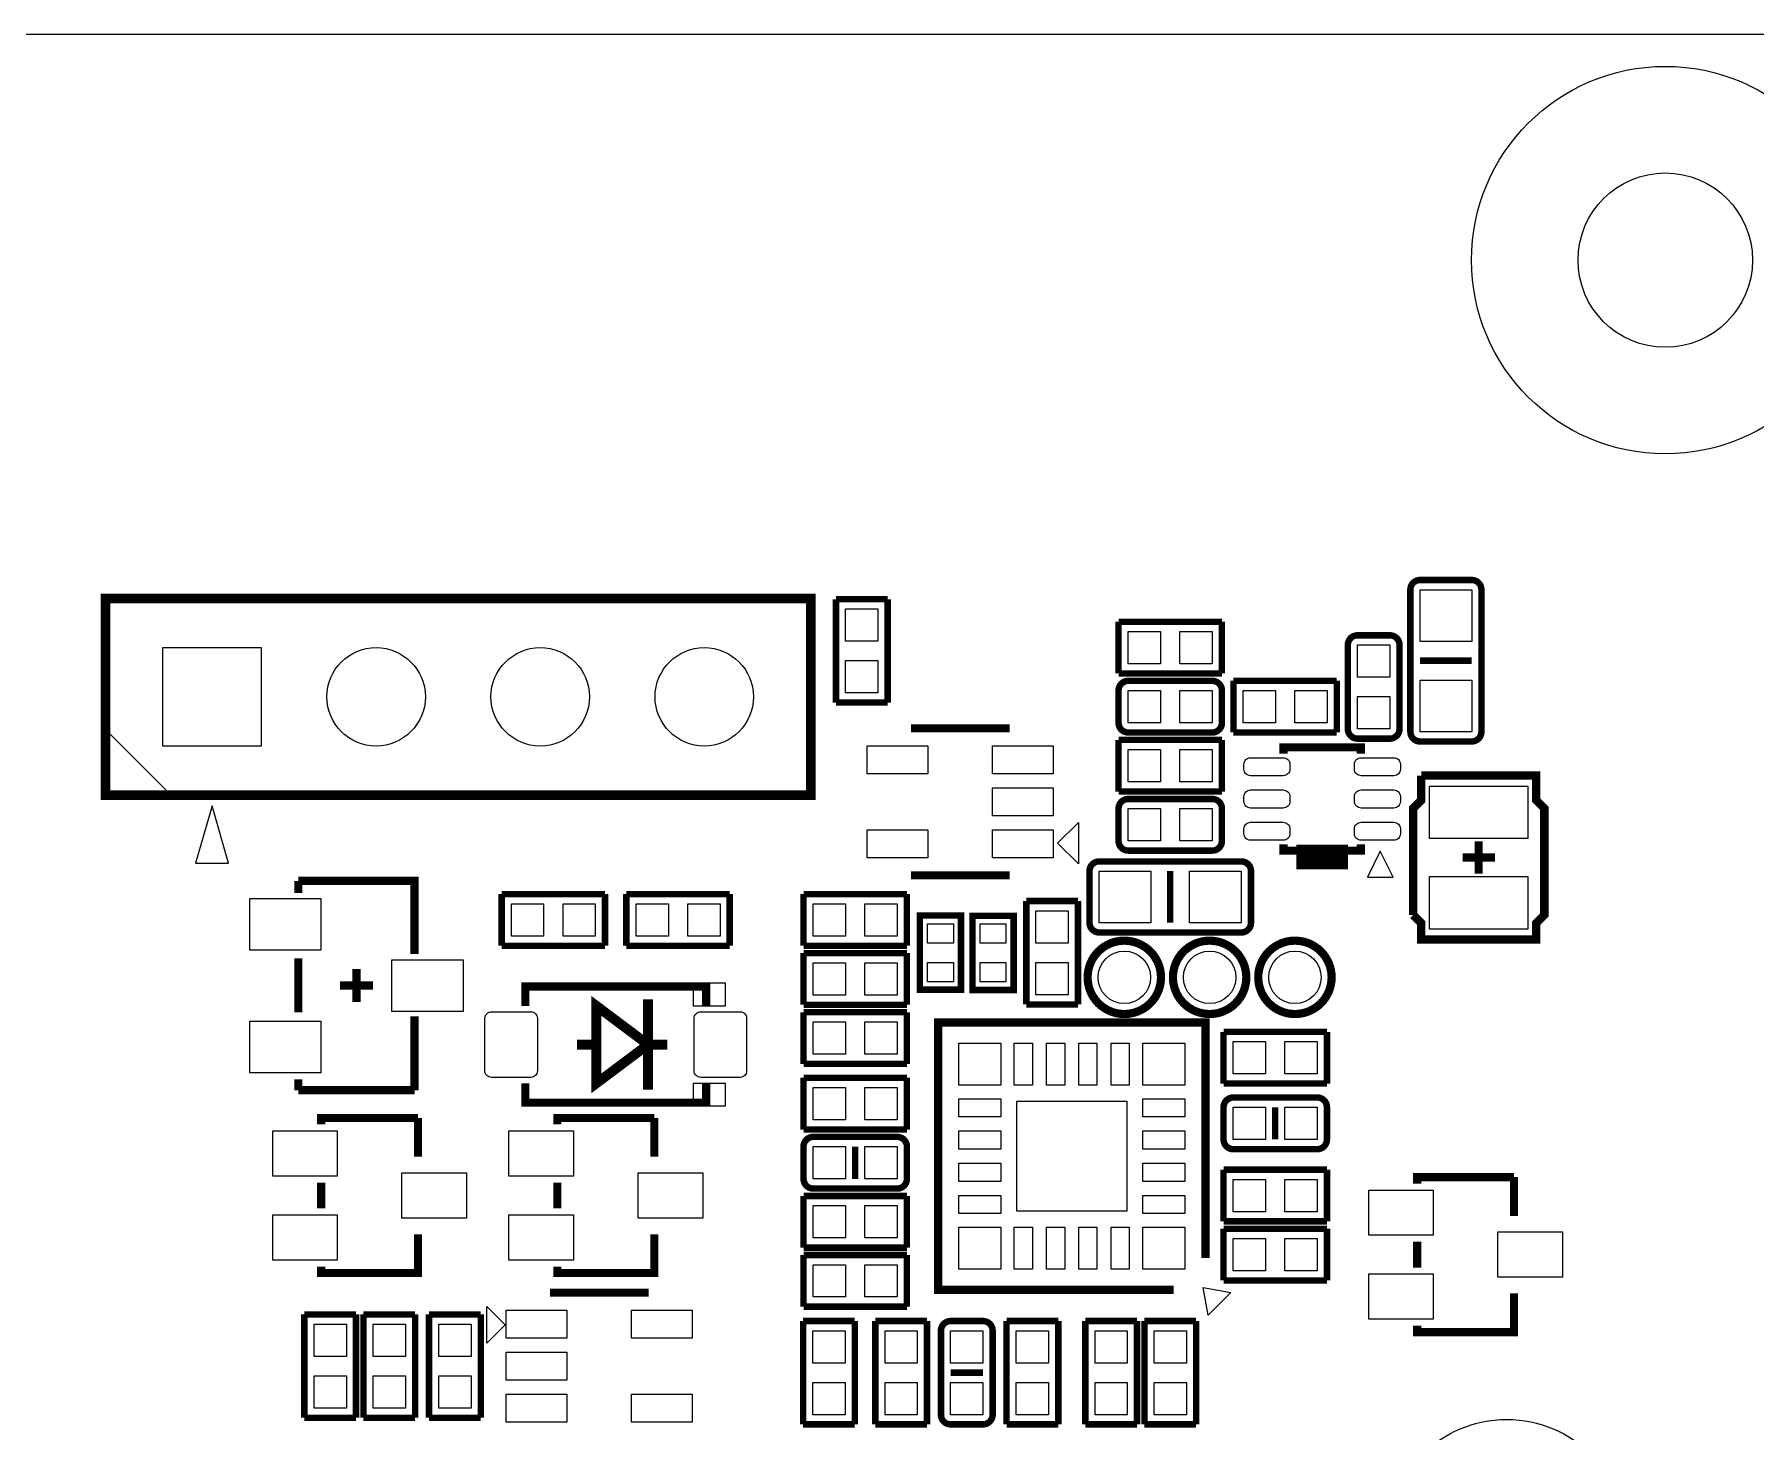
# Model space of a CAD drawing. Extents: x 0 to 100, y -83 to 0.
# Drawn here: x 54.55 to 81.2, y -21.64 to -0.01 of the extents above; entities that cross this region are included whole.
import ezdxf

# ---------------------------------------------------------------- set-up
doc = ezdxf.new("R2010")
doc.units = 0
doc.header["$MEASUREMENT"] = 0
doc.layers.get('0').update_dxf_attribs({"linetype": 'CONTINUOUS'})
for name, color, linetype in [('BG_OUTLINE', 5, 'CONTINUOUS'), ('PG_SILK-TOP', 253, 'CONTINUOUS'), ('PG_SILKSCREEN_TOP', 253, 'CONTINUOUS'), ('PIN_TOP', 92, 'CONTINUOUS')]:
    doc.layers.add(name, color=color, linetype=linetype)

msp = doc.modelspace()

# ---------------------------------------------------------------- linework, layer by layer
at = {"linetype": 'Continuous'}
msp.add_circle((79.799942, -3.50012), 1.35, dxfattribs=at)
at = {"layer": 'BG_OUTLINE'}
msp.add_lwpolyline([(99.418648, -0.005842), (0.61849, -0.005842, 0.414214), (0.018542, -0.60579), (0.018542, -78.405736, 0.414214), (0.61849, -79.005684), (99.418648, -79.005684, 0.414214), (100.018596, -78.405736), (100.018596, -0.60579, 0.414214)], format="xyb", close=True, dxfattribs=at)
at = {"layer": 'PG_SILK-TOP'}
for points, const_width in [([(76.00315, -8.452866, 0.41387), (75.85329, -8.602726)], 0.100076), ([(76.95311, -10.802874), (76.95311, -8.602726, 0.41387), (76.80325, -8.452866)], 0.100076), ([(75.85329, -8.602726), (75.85329, -10.802874, 0.41387), (76.00315, -10.952734)], 0.100076), ([(74.88555, -10.759186), (74.88555, -9.459214, -0.414463), (75.035664, -9.3091)], 0.100076), ([(75.035664, -9.3091), (75.535536, -9.3091, -0.414463), (75.68565, -9.459214)], 0.100076), ([(75.68565, -9.459214), (75.68565, -10.759186, -0.414463), (75.535536, -10.9093)], 0.100076), ([(71.3359, -10.164064, -0.414463), (71.486014, -10.01395)], 0.100076), ([(71.486014, -10.01395), (72.785986, -10.01395, -0.414463), (72.9361, -10.164064)], 0.100076), ([(72.9361, -10.164064), (72.9361, -10.663936, -0.414463), (72.785986, -10.81405)], 0.100076), ([(72.785986, -10.81405), (71.486014, -10.81405, -0.414463), (71.3359, -10.663936)], 0.100076), ([(75.035664, -10.9093, -0.414463), (74.88555, -10.759186)], 0.100076), ([(76.00315, -10.952734), (76.80325, -10.952734, 0.41387), (76.95311, -10.802874)], 0.100076), ([(71.3359, -12.492736), (71.3359, -11.992864, -0.414463), (71.486014, -11.84275)], 0.100076), ([(71.486014, -11.84275), (72.785986, -11.84275, -0.414463), (72.9361, -11.992864)], 0.100076), ([(72.785986, -12.64285), (71.486014, -12.64285, -0.414463), (71.3359, -12.492736)], 0.100076), ([(72.9361, -12.492736, -0.414463), (72.785986, -12.64285)], 0.100076), ([(73.236074, -12.81049), (71.035926, -12.81049, 0.41387), (70.886066, -12.96035)], 0.100076), ([(73.385934, -13.76045), (73.385934, -12.96035, 0.41387), (73.236074, -12.81049)], 0.100076), ([(70.886066, -13.76045, 0.41387), (71.035926, -13.91031)], 0.100076), ([(71.035926, -13.91031), (73.236074, -13.91031, 0.41387), (73.385934, -13.76045)], 0.100076), ([(71.992744, -14.605, 1), (70.856856, -14.605, 1), (71.992744, -14.605)], 0.127), ([(73.313544, -14.605, 1), (72.177656, -14.605, 1), (73.313544, -14.605)], 0.127), ([(74.634344, -14.605, 1), (73.498456, -14.605, 1), (74.634344, -14.605)], 0.127), ([(72.9615, -16.615664, -0.414463), (73.111614, -16.46555)], 0.100076), ([(73.111614, -16.46555), (74.411586, -16.46555, -0.414463), (74.5617, -16.615664)], 0.100076), ([(74.5617, -16.615664), (74.5617, -17.115536, -0.414463), (74.411586, -17.26565)], 0.100076), ([(66.4591, -17.725136), (66.4591, -17.225264, -0.414443), (66.609214, -17.07515)], 0.100076), ([(66.609214, -17.07515), (67.909186, -17.07515, -0.414453), (68.0593, -17.225264)], 0.100076), ([(74.411586, -17.26565), (73.111614, -17.26565, -0.414463), (72.9615, -17.115536)], 0.100076), ([(67.909186, -17.87525), (66.609214, -17.87525, -0.414474), (66.4591, -17.725136)], 0.100076), ([(68.0593, -17.725136, -0.414484), (67.909186, -17.87525)], 0.100076), ([(68.58635, -21.376386), (68.58635, -20.076414, -0.414526), (68.736464, -19.9263)], 0.100076), ([(69.236336, -19.9263, -0.414422), (69.38645, -20.076414)], 0.100076), ([(69.38645, -20.076414), (69.38645, -21.376386, -0.414401), (69.236336, -21.5265)], 0.100076), ([(69.236336, -21.5265), (68.736464, -21.5265, -0.414505), (68.58635, -21.376386)], 0.100076)]:
    msp.add_lwpolyline(points, format="xyb", dxfattribs=dict(at, const_width=const_width))
for points, const_width in [([(76.80325, -8.452866), (76.00315, -8.452866)], 0.100076), ([(55.6514, -8.7376), (66.5734, -8.7376), (66.5734, -11.7856), (55.6514, -11.7856), (55.6514, -8.7376)], 0.150114), ([(66.96075, -8.7503), (67.76085, -8.7503)], 0.100076), ([(66.96075, -10.3505), (66.96075, -8.7503)], 0.100076), ([(67.76085, -8.7503), (67.76085, -10.3505)], 0.100076), ([(71.3359, -9.89965), (71.3359, -9.09955)], 0.100076), ([(71.3359, -9.09955), (72.9361, -9.09955)], 0.100076), ([(72.9361, -9.09955), (72.9361, -9.89965)], 0.100076), ([(72.9361, -9.89965), (71.3359, -9.89965)], 0.100076), ([(76.00315, -9.7028), (76.80325, -9.7028)], 0.100076), ([(71.3359, -10.663936), (71.3359, -10.164064)], 0.100076), ([(73.1139, -10.01395), (74.7141, -10.01395)], 0.100076), ([(73.1139, -10.81405), (73.1139, -10.01395)], 0.100076), ([(74.7141, -10.01395), (74.7141, -10.81405)], 0.100076), ([(67.76085, -10.3505), (66.96075, -10.3505)], 0.100076), ([(68.120768, -10.74928), (69.648832, -10.74928)], 0.127), ([(71.3359, -10.92835), (72.9361, -10.92835)], 0.100076), ([(71.3359, -11.72845), (71.3359, -10.92835)], 0.100076), ([(72.9361, -10.92835), (72.9361, -11.72845)], 0.100076), ([(74.7141, -10.81405), (73.1139, -10.81405)], 0.100076), ([(75.535536, -10.9093), (75.035664, -10.9093)], 0.100076), ([(75.087988, -11.143488), (75.087988, -11.043412), (73.888092, -11.043412), (73.888092, -11.143488)], 0.127), ([(75.8952, -13.6398), (75.8952, -11.9888), (76.0222, -11.8618), (76.0222, -11.4808)], 0.130048), ([(76.0222, -11.4808), (77.8002, -11.4808), (77.8002, -11.8618), (77.9272, -11.9888), (77.9272, -13.6398), (77.8002, -13.7668), (77.8002, -14.0208), (76.0222, -14.0208), (76.0222, -13.7668), (75.8952, -13.6398)], 0.130048), ([(72.9361, -11.72845), (71.3359, -11.72845)], 0.100076), ([(72.9361, -11.992864), (72.9361, -12.492736)], 0.100076), ([(73.888092, -12.543536), (73.888092, -12.643612), (75.087988, -12.643612), (75.087988, -12.543536)], 0.127), ([(76.9112, -13.000736), (76.9112, -12.500864)], 0.127), ([(74.08799, -12.743434), (74.88809, -12.743434)], 0.381), ([(76.661264, -12.7508), (77.161136, -12.7508)], 0.127), ([(58.637678, -13.298932), (58.637678, -13.111988)], 0.127), ([(60.437522, -14.24305), (60.437522, -13.111988), (58.637678, -13.111988)], 0.127), ([(69.648832, -13.02512), (68.120768, -13.02512)], 0.127), ([(70.886066, -12.96035), (70.886066, -13.76045)], 0.100076), ([(72.136, -13.76045), (72.136, -12.96035)], 0.100076), ([(61.7855, -13.31595), (63.3857, -13.31595)], 0.100076), ([(61.7855, -14.11605), (61.7855, -13.31595)], 0.100076), ([(63.3857, -13.31595), (63.3857, -14.11605)], 0.100076), ([(63.7159, -14.11605), (63.7159, -13.31595)], 0.100076), ([(63.7159, -13.31595), (65.3161, -13.31595)], 0.100076), ([(65.3161, -13.31595), (65.3161, -14.11605)], 0.100076), ([(66.4591, -14.11605), (66.4591, -13.31595)], 0.100076), ([(66.4591, -13.31595), (68.0593, -13.31595)], 0.100076), ([(68.0593, -13.31595), (68.0593, -14.11605)], 0.100076), ([(69.90715, -13.4239), (70.70725, -13.4239)], 0.100076), ([(69.90715, -15.0241), (69.90715, -13.4239)], 0.100076), ([(70.70725, -13.4239), (70.70725, -15.0241)], 0.100076), ([(68.25996, -13.647928), (68.25996, -14.794992), (68.896992, -14.794992), (68.896992, -13.647928), (68.25996, -13.647928)], 0.100076), ([(69.71284, -14.800072), (69.71284, -13.653008), (69.075808, -13.653008), (69.075808, -14.800072), (69.71284, -14.800072)], 0.100076), ([(63.3857, -14.11605), (61.7855, -14.11605)], 0.100076), ([(65.3161, -14.11605), (63.7159, -14.11605)], 0.100076), ([(68.0593, -14.11605), (66.4591, -14.11605)], 0.100076), ([(58.637678, -15.149068), (58.637678, -14.311884)], 0.127), ([(66.4591, -15.03045), (66.4591, -14.23035)], 0.100076), ([(66.4591, -14.23035), (68.0593, -14.23035)], 0.100076), ([(68.0593, -14.23035), (68.0593, -15.03045)], 0.100076), ([(59.5376, -14.478), (59.5376, -14.986)], 0.127), ([(59.2836, -14.732), (59.7916, -14.732)], 0.127), ([(62.151514, -15.046452), (62.151514, -14.746478), (64.95161, -14.746478), (64.95161, -15.046452)], 0.127), ([(60.437522, -16.352012), (60.437522, -15.209012)], 0.127), ([(68.0593, -15.03045), (66.4591, -15.03045)], 0.100076), ([(66.4591, -15.94485), (66.4591, -15.14475)], 0.100076), ([(66.4591, -15.14475), (68.0593, -15.14475)], 0.100076), ([(68.0593, -15.14475), (68.0593, -15.94485)], 0.100076), ([(70.70725, -15.0241), (69.90715, -15.0241)], 0.100076), ([(72.187054, -19.4437), (68.5419, -19.4437), (68.5419, -15.3035), (72.6821, -15.3035), (72.6821, -18.948654)], 0.130048), ([(72.9615, -15.44955), (74.5617, -15.44955)], 0.100076), ([(72.9615, -16.24965), (72.9615, -15.44955)], 0.100076), ([(74.5617, -15.44955), (74.5617, -16.24965)], 0.100076), ([(68.0593, -15.94485), (66.4591, -15.94485)], 0.100076), ([(58.637678, -16.352012), (58.637678, -16.182086)], 0.127), ([(64.95161, -16.246348), (64.95161, -16.546322), (62.151514, -16.546322), (62.151514, -16.246348)], 0.127), ([(66.4591, -16.96085), (66.4591, -16.16075)], 0.100076), ([(66.4591, -16.16075), (68.0593, -16.16075)], 0.100076), ([(68.0593, -16.16075), (68.0593, -16.96085)], 0.100076), ([(74.5617, -16.24965), (72.9615, -16.24965)], 0.100076), ([(58.637678, -16.352012), (60.437522, -16.352012)], 0.127), ([(60.490862, -16.783304), (58.990738, -16.783304), (58.990738, -16.883126)], 0.127), ([(60.490862, -17.383252), (60.490862, -16.783304)], 0.127), ([(64.148462, -16.783304), (62.648338, -16.783304), (62.648338, -16.883126)], 0.127), ([(64.148462, -17.383252), (64.148462, -16.783304)], 0.127), ([(72.9615, -17.115536), (72.9615, -16.615664)], 0.100076), ([(73.7616, -16.615664), (73.7616, -17.115536)], 0.100076), ([(68.0593, -16.96085), (66.4591, -16.96085)], 0.100076), ([(67.2592, -17.725136), (67.2592, -17.225264)], 0.100076), ([(68.0593, -17.225264), (68.0593, -17.725136)], 0.100076), ([(72.9615, -17.58315), (74.5617, -17.58315)], 0.100076), ([(72.9615, -18.38325), (72.9615, -17.58315)], 0.100076), ([(74.5617, -17.58315), (74.5617, -18.38325)], 0.100076), ([(58.990738, -17.783302), (58.990738, -18.183098)], 0.127), ([(62.648338, -17.783302), (62.648338, -18.183098)], 0.127), ([(77.458062, -17.697704), (75.957938, -17.697704), (75.957938, -17.797526)], 0.127), ([(77.458062, -18.297652), (77.458062, -17.697704)], 0.127), ([(66.4591, -17.98955), (68.0593, -17.98955)], 0.100076), ([(66.4591, -18.78965), (66.4591, -17.98955)], 0.100076), ([(68.0593, -17.98955), (68.0593, -18.78965)], 0.100076), ([(74.5617, -18.38325), (72.9615, -18.38325)], 0.100076), ([(58.990738, -19.083274), (58.990738, -19.183096), (60.490862, -19.183096), (60.490862, -18.583148)], 0.127), ([(62.648338, -19.083274), (62.648338, -19.183096), (64.148462, -19.183096), (64.148462, -18.583148)], 0.127), ([(72.9615, -18.49755), (74.5617, -18.49755)], 0.100076), ([(72.9615, -19.29765), (72.9615, -18.49755)], 0.100076), ([(74.5617, -18.49755), (74.5617, -19.29765)], 0.100076), ([(75.957938, -18.697702), (75.957938, -19.097498)], 0.127), ([(68.0593, -18.78965), (66.4591, -18.78965)], 0.100076), ([(66.4591, -19.70405), (66.4591, -18.90395)], 0.100076), ([(66.4591, -18.90395), (68.0593, -18.90395)], 0.100076), ([(68.0593, -18.90395), (68.0593, -19.70405)], 0.100076), ([(62.532768, -19.48688), (64.060832, -19.48688)], 0.127), ([(74.5617, -19.29765), (72.9615, -19.29765)], 0.100076), ([(75.957938, -19.997674), (75.957938, -20.097496), (77.458062, -20.097496), (77.458062, -19.497548)], 0.127), ([(68.0593, -19.70405), (66.4591, -19.70405)], 0.100076), ([(58.73115, -19.8247), (59.53125, -19.8247)], 0.100076), ([(58.73115, -21.4249), (58.73115, -19.8247)], 0.100076), ([(59.53125, -19.8247), (59.53125, -21.4249)], 0.100076), ([(59.64555, -19.8247), (60.44565, -19.8247)], 0.100076), ([(59.64555, -21.4249), (59.64555, -19.8247)], 0.100076), ([(60.44565, -19.8247), (60.44565, -21.4249)], 0.100076), ([(60.66155, -19.8247), (61.46165, -19.8247)], 0.100076), ([(60.66155, -21.4249), (60.66155, -19.8247)], 0.100076), ([(61.46165, -19.8247), (61.46165, -21.4249)], 0.100076), ([(66.45275, -19.9263), (67.25285, -19.9263)], 0.100076), ([(66.45275, -21.5265), (66.45275, -19.9263)], 0.100076), ([(67.25285, -19.9263), (67.25285, -21.5265)], 0.100076), ([(67.57035, -19.9263), (68.37045, -19.9263)], 0.100076), ([(67.57035, -21.5265), (67.57035, -19.9263)], 0.100076), ([(68.37045, -19.9263), (68.37045, -21.5265)], 0.100076), ([(68.736464, -19.9263), (69.236336, -19.9263)], 0.100076), ([(69.60235, -19.9263), (70.40245, -19.9263)], 0.100076), ([(69.60235, -21.5265), (69.60235, -19.9263)], 0.100076), ([(70.40245, -19.9263), (70.40245, -21.5265)], 0.100076), ([(70.82155, -19.9263), (71.62165, -19.9263)], 0.100076), ([(70.82155, -21.5265), (70.82155, -19.9263)], 0.100076), ([(71.62165, -19.9263), (71.62165, -21.5265)], 0.100076), ([(71.73595, -19.9263), (72.53605, -19.9263)], 0.100076), ([(71.73595, -21.5265), (71.73595, -19.9263)], 0.100076), ([(72.53605, -19.9263), (72.53605, -21.5265)], 0.100076), ([(69.236336, -20.7264), (68.736464, -20.7264)], 0.100076), ([(59.53125, -21.4249), (58.73115, -21.4249)], 0.100076), ([(60.44565, -21.4249), (59.64555, -21.4249)], 0.100076), ([(61.46165, -21.4249), (60.66155, -21.4249)], 0.100076), ([(67.25285, -21.5265), (66.45275, -21.5265)], 0.100076), ([(68.37045, -21.5265), (67.57035, -21.5265)], 0.100076), ([(70.40245, -21.5265), (69.60235, -21.5265)], 0.100076), ([(71.62165, -21.5265), (70.82155, -21.5265)], 0.100076), ([(72.53605, -21.5265), (71.73595, -21.5265)], 0.100076)]:
    msp.add_lwpolyline(points, dxfattribs=dict(at, const_width=const_width))
for points in [[(55.6514, -10.7696), (55.6514, -11.7856), (56.6674, -11.7856)], [(65.251584, -15.046452), (65.251584, -14.69644), (64.751458, -14.69644), (64.751458, -15.046452)], [(65.251584, -16.59636), (65.251584, -16.246348), (64.751458, -16.246348), (64.751458, -16.59636)]]:
    msp.add_lwpolyline(points, close=True, dxfattribs=at)
at = {"layer": 'PG_SILKSCREEN_TOP'}
for points in [[(57.3024, -11.9507), (57.0484, -12.8397), (57.5564, -12.8397)], [(70.7136, -12.848082), (70.392798, -12.52728), (70.7136, -12.206478)], [(75.387454, -12.652502), (75.187302, -13.052552), (75.587352, -13.052552)], [(72.722994, -19.834606), (72.644, -19.4056), (73.073006, -19.484594)], [(61.556646, -19.701764), (61.839602, -19.98472), (61.556646, -20.267676)]]:
    msp.add_lwpolyline(points, close=True, dxfattribs=at)
at = {"layer": 'PG_SILKSCREEN_TOP', "const_width": 0.1524}
for points in [[(64.051434, -15.6464), (63.251588, -16.246348), (63.251588, -15.046452), (64.051434, -15.6464), (64.059562, -15.6464)], [(64.051434, -16.346424), (64.051434, -14.946376)], [(63.297562, -15.6464), (62.951614, -15.6464)], [(64.051434, -15.6464), (64.351662, -15.6464)]]:
    msp.add_lwpolyline(points, dxfattribs=at)
at = {"layer": 'PIN_TOP'}
for points in [[(76.80325, -9.402826), (76.00315, -9.402826), (76.00315, -8.602726), (76.80325, -8.602726)], [(67.610736, -9.400286), (67.110864, -9.400286), (67.110864, -8.900414), (67.610736, -8.900414)], [(71.486014, -9.749536), (71.486014, -9.249664), (71.985886, -9.249664), (71.985886, -9.749536)], [(72.286114, -9.749536), (72.286114, -9.249664), (72.785986, -9.249664), (72.785986, -9.749536)], [(56.5404, -11.0236), (56.5404, -9.4996), (58.0644, -9.4996), (58.0644, -11.0236)], [(75.535536, -9.959086), (75.035664, -9.959086), (75.035664, -9.459214), (75.535536, -9.459214)], [(67.610736, -10.200386), (67.110864, -10.200386), (67.110864, -9.700514), (67.610736, -9.700514)], [(76.80325, -10.802874), (76.00315, -10.802874), (76.00315, -10.002774), (76.80325, -10.002774)], [(71.486014, -10.663936), (71.486014, -10.164064), (71.985886, -10.164064), (71.985886, -10.663936)], [(72.286114, -10.663936), (72.286114, -10.164064), (72.785986, -10.164064), (72.785986, -10.663936)], [(73.763886, -10.164064), (73.763886, -10.663936), (73.264014, -10.663936), (73.264014, -10.164064)], [(74.563986, -10.164064), (74.563986, -10.663936), (74.064114, -10.663936), (74.064114, -10.164064)], [(75.535536, -10.759186), (75.035664, -10.759186), (75.035664, -10.259314), (75.535536, -10.259314)], [(68.384801, -11.452225), (67.444747, -11.452225), (67.444747, -11.022203), (68.384801, -11.022203)], [(70.324853, -11.452225), (69.384799, -11.452225), (69.384799, -11.022203), (70.324853, -11.022203)], [(71.985886, -11.078464), (71.985886, -11.578336), (71.486014, -11.578336), (71.486014, -11.078464)], [(72.785986, -11.078464), (72.785986, -11.578336), (72.286114, -11.578336), (72.286114, -11.078464)], [(70.324853, -12.102211), (69.384799, -12.102211), (69.384799, -11.672189), (70.324853, -11.672189)], [(77.6732, -12.457176), (76.1492, -12.457176), (76.1492, -11.644376), (77.6732, -11.644376)], [(71.985886, -11.992864), (71.985886, -12.492736), (71.486014, -12.492736), (71.486014, -11.992864)], [(72.785986, -11.992864), (72.785986, -12.492736), (72.286114, -12.492736), (72.286114, -11.992864)], [(68.384801, -12.752197), (67.444747, -12.752197), (67.444747, -12.322175), (68.384801, -12.322175)], [(70.324853, -12.752197), (69.384799, -12.752197), (69.384799, -12.322175), (70.324853, -12.322175)], [(71.836026, -12.96035), (71.836026, -13.76045), (71.035926, -13.76045), (71.035926, -12.96035)], [(73.236074, -12.96035), (73.236074, -13.76045), (72.435974, -13.76045), (72.435974, -12.96035)], [(77.6732, -13.857224), (76.1492, -13.857224), (76.1492, -13.044424), (77.6732, -13.044424)], [(57.887489, -13.38199), (58.987563, -13.38199), (58.987563, -14.18209), (57.887489, -14.18209)], [(62.435486, -13.466064), (62.435486, -13.965936), (61.935614, -13.965936), (61.935614, -13.466064)], [(63.235586, -13.466064), (63.235586, -13.965936), (62.735714, -13.965936), (62.735714, -13.466064)], [(63.866014, -13.965936), (63.866014, -13.466064), (64.365886, -13.466064), (64.365886, -13.965936)], [(64.666114, -13.965936), (64.666114, -13.466064), (65.165986, -13.466064), (65.165986, -13.965936)], [(66.609214, -13.965936), (66.609214, -13.466064), (67.109086, -13.466064), (67.109086, -13.965936)], [(67.409314, -13.965936), (67.409314, -13.466064), (67.909186, -13.466064), (67.909186, -13.965936)], [(70.557136, -14.073886), (70.057264, -14.073886), (70.057264, -13.574014), (70.557136, -13.574014)], [(68.379975, -13.774039), (68.780025, -13.774039), (68.780025, -14.074013), (68.379975, -14.074013)], [(69.592825, -14.074013), (69.192775, -14.074013), (69.192775, -13.774039), (69.592825, -13.774039)], [(60.087637, -14.33195), (61.187711, -14.33195), (61.187711, -15.13205), (60.087637, -15.13205)], [(66.609214, -14.880336), (66.609214, -14.380464), (67.109086, -14.380464), (67.109086, -14.880336)], [(67.409314, -14.880336), (67.409314, -14.380464), (67.909186, -14.380464), (67.909186, -14.880336)], [(68.379975, -14.373987), (68.780025, -14.373987), (68.780025, -14.673961), (68.379975, -14.673961)], [(69.592825, -14.673961), (69.192775, -14.673961), (69.192775, -14.373987), (69.592825, -14.373987)], [(70.557136, -14.873986), (70.057264, -14.873986), (70.057264, -14.374114), (70.557136, -14.374114)], [(57.887489, -15.28191), (58.987563, -15.28191), (58.987563, -16.08201), (57.887489, -16.08201)], [(66.609214, -15.794736), (66.609214, -15.294864), (67.109086, -15.294864), (67.109086, -15.794736)], [(67.409314, -15.794736), (67.409314, -15.294864), (67.909186, -15.294864), (67.909186, -15.794736)], [(68.862067, -15.623667), (69.512053, -15.623667), (69.512053, -16.273653), (68.862067, -16.273653)], [(69.721984, -16.27378), (69.721984, -15.623794), (70.001892, -15.623794), (70.001892, -16.27378)], [(70.22211, -16.27378), (70.22211, -15.623794), (70.502018, -15.623794), (70.502018, -16.27378)], [(70.721982, -16.27378), (70.721982, -15.623794), (71.00189, -15.623794), (71.00189, -16.27378)], [(71.222108, -16.27378), (71.222108, -15.623794), (71.502016, -15.623794), (71.502016, -16.27378)], [(72.361933, -15.623667), (72.361933, -16.273653), (71.711947, -16.273653), (71.711947, -15.623667)], [(73.611486, -15.599664), (73.611486, -16.099536), (73.111614, -16.099536), (73.111614, -15.599664)], [(74.411586, -15.599664), (74.411586, -16.099536), (73.911714, -16.099536), (73.911714, -15.599664)], [(66.609214, -16.810736), (66.609214, -16.310864), (67.109086, -16.310864), (67.109086, -16.810736)], [(67.409314, -16.810736), (67.409314, -16.310864), (67.909186, -16.310864), (67.909186, -16.810736)], [(69.512053, -16.763492), (68.862067, -16.763492), (68.862067, -16.483584), (69.512053, -16.483584)], [(71.711947, -16.483584), (72.361933, -16.483584), (72.361933, -16.763492), (71.711947, -16.763492)], [(71.462011, -16.523589), (71.462011, -18.223611), (69.761989, -18.223611), (69.761989, -16.523589)], [(73.111614, -17.115536), (73.111614, -16.615664), (73.611486, -16.615664), (73.611486, -17.115536)], [(73.911714, -17.115536), (73.911714, -16.615664), (74.411586, -16.615664), (74.411586, -17.115536)], [(58.240803, -16.983202), (59.240801, -16.983202), (59.240801, -17.683226), (58.240803, -17.683226)], [(61.898403, -16.983202), (62.898401, -16.983202), (62.898401, -17.683226), (61.898403, -17.683226)], [(69.512053, -17.263618), (68.862067, -17.263618), (68.862067, -16.98371), (69.512053, -16.98371)], [(71.711947, -16.98371), (72.361933, -16.98371), (72.361933, -17.263618), (71.711947, -17.263618)], [(67.109086, -17.225264), (67.109086, -17.725136), (66.609214, -17.725136), (66.609214, -17.225264)], [(67.909186, -17.225264), (67.909186, -17.725136), (67.409314, -17.725136), (67.409314, -17.225264)], [(69.512053, -17.76349), (68.862067, -17.76349), (68.862067, -17.483582), (69.512053, -17.483582)], [(71.711947, -17.483582), (72.361933, -17.483582), (72.361933, -17.76349), (71.711947, -17.76349)], [(60.240799, -17.633188), (61.240797, -17.633188), (61.240797, -18.333212), (60.240799, -18.333212)], [(63.898399, -17.633188), (64.898397, -17.633188), (64.898397, -18.333212), (63.898399, -18.333212)], [(73.611486, -17.733264), (73.611486, -18.233136), (73.111614, -18.233136), (73.111614, -17.733264)], [(74.411586, -17.733264), (74.411586, -18.233136), (73.911714, -18.233136), (73.911714, -17.733264)], [(69.512053, -18.263616), (68.862067, -18.263616), (68.862067, -17.983708), (69.512053, -17.983708)], [(71.711947, -17.983708), (72.361933, -17.983708), (72.361933, -18.263616), (71.711947, -18.263616)], [(75.208003, -17.897602), (76.208001, -17.897602), (76.208001, -18.597626), (75.208003, -18.597626)], [(58.240803, -18.283174), (59.240801, -18.283174), (59.240801, -18.983198), (58.240803, -18.983198)], [(61.898403, -18.283174), (62.898401, -18.283174), (62.898401, -18.983198), (61.898403, -18.983198)], [(67.109086, -18.139664), (67.109086, -18.639536), (66.609214, -18.639536), (66.609214, -18.139664)], [(67.909186, -18.139664), (67.909186, -18.639536), (67.409314, -18.639536), (67.409314, -18.139664)], [(68.86194, -19.12366), (68.86194, -18.473674), (69.511926, -18.473674), (69.511926, -19.12366)], [(70.001892, -18.473547), (70.001892, -19.123533), (69.721984, -19.123533), (69.721984, -18.473547)], [(70.502018, -18.473547), (70.502018, -19.123533), (70.22211, -19.123533), (70.22211, -18.473547)], [(71.00189, -18.473547), (71.00189, -19.123533), (70.721982, -19.123533), (70.721982, -18.473547)], [(71.502016, -18.473547), (71.502016, -19.123533), (71.222108, -19.123533), (71.222108, -18.473547)], [(72.361933, -19.123533), (71.711947, -19.123533), (71.711947, -18.473547), (72.361933, -18.473547)], [(73.611486, -18.647664), (73.611486, -19.147536), (73.111614, -19.147536), (73.111614, -18.647664)], [(74.411586, -18.647664), (74.411586, -19.147536), (73.911714, -19.147536), (73.911714, -18.647664)], [(77.207999, -18.547588), (78.207997, -18.547588), (78.207997, -19.247612), (77.207999, -19.247612)], [(66.609214, -19.553936), (66.609214, -19.054064), (67.109086, -19.054064), (67.109086, -19.553936)], [(67.409314, -19.553936), (67.409314, -19.054064), (67.909186, -19.054064), (67.909186, -19.553936)], [(75.208003, -19.197574), (76.208001, -19.197574), (76.208001, -19.897598), (75.208003, -19.897598)], [(59.381136, -20.474686), (58.881264, -20.474686), (58.881264, -19.974814), (59.381136, -19.974814)], [(60.295536, -20.474686), (59.795664, -20.474686), (59.795664, -19.974814), (60.295536, -19.974814)], [(61.311536, -20.474686), (60.811664, -20.474686), (60.811664, -19.974814), (61.311536, -19.974814)], [(61.856747, -19.759803), (62.796801, -19.759803), (62.796801, -20.189825), (61.856747, -20.189825)], [(63.796799, -19.759803), (64.736853, -19.759803), (64.736853, -20.189825), (63.796799, -20.189825)], [(66.602864, -20.076414), (67.102736, -20.076414), (67.102736, -20.576286), (66.602864, -20.576286)], [(68.220336, -20.576286), (67.720464, -20.576286), (67.720464, -20.076414), (68.220336, -20.076414)], [(68.736464, -20.076414), (69.236336, -20.076414), (69.236336, -20.576286), (68.736464, -20.576286)], [(69.752464, -20.076414), (70.252336, -20.076414), (70.252336, -20.576286), (69.752464, -20.576286)], [(70.971664, -20.076414), (71.471536, -20.076414), (71.471536, -20.576286), (70.971664, -20.576286)], [(72.385936, -20.576286), (71.886064, -20.576286), (71.886064, -20.076414), (72.385936, -20.076414)], [(61.856747, -20.409789), (62.796801, -20.409789), (62.796801, -20.839811), (61.856747, -20.839811)], [(59.381136, -21.274786), (58.881264, -21.274786), (58.881264, -20.774914), (59.381136, -20.774914)], [(60.295536, -21.274786), (59.795664, -21.274786), (59.795664, -20.774914), (60.295536, -20.774914)], [(61.311536, -21.274786), (60.811664, -21.274786), (60.811664, -20.774914), (61.311536, -20.774914)], [(66.602864, -20.876514), (67.102736, -20.876514), (67.102736, -21.376386), (66.602864, -21.376386)], [(68.220336, -21.376386), (67.720464, -21.376386), (67.720464, -20.876514), (68.220336, -20.876514)], [(68.736464, -20.876514), (69.236336, -20.876514), (69.236336, -21.376386), (68.736464, -21.376386)], [(69.752464, -20.876514), (70.252336, -20.876514), (70.252336, -21.376386), (69.752464, -21.376386)], [(70.971664, -20.876514), (71.471536, -20.876514), (71.471536, -21.376386), (70.971664, -21.376386)], [(72.385936, -21.376386), (71.886064, -21.376386), (71.886064, -20.876514), (72.385936, -20.876514)], [(61.856747, -21.059775), (62.796801, -21.059775), (62.796801, -21.489797), (61.856747, -21.489797)], [(63.796799, -21.059775), (64.736853, -21.059775), (64.736853, -21.489797), (63.796799, -21.489797)]]:
    msp.add_lwpolyline(points, close=True, dxfattribs=at)
for points in [[(73.886568, -11.48334), (73.378568, -11.48334, -0.414214), (73.276968, -11.38174), (73.276968, -11.30554, -0.414214), (73.378568, -11.20394), (73.886568, -11.20394, -0.414214), (73.988168, -11.30554), (73.988168, -11.38174, -0.414214)], [(75.597512, -11.48334), (75.089512, -11.48334, -0.414214), (74.987912, -11.38174), (74.987912, -11.30554, -0.414214), (75.089512, -11.20394), (75.597512, -11.20394, -0.414214), (75.699112, -11.30554), (75.699112, -11.38174, -0.414214)], [(73.886568, -11.983212), (73.378568, -11.983212, -0.414214), (73.276968, -11.881612), (73.276968, -11.805412, -0.414214), (73.378568, -11.703812), (73.886568, -11.703812, -0.414214), (73.988168, -11.805412), (73.988168, -11.881612, -0.414214)], [(75.597512, -11.983212), (75.089512, -11.983212, -0.414214), (74.987912, -11.881612), (74.987912, -11.805412, -0.414214), (75.089512, -11.703812), (75.597512, -11.703812, -0.414214), (75.699112, -11.805412), (75.699112, -11.881612, -0.414214)], [(73.886568, -12.483084), (73.378568, -12.483084, -0.414214), (73.276968, -12.381484), (73.276968, -12.305284, -0.414214), (73.378568, -12.203684), (73.886568, -12.203684, -0.414214), (73.988168, -12.305284), (73.988168, -12.381484, -0.414214)], [(75.597512, -12.483084), (75.089512, -12.483084, -0.414214), (74.987912, -12.381484), (74.987912, -12.305284, -0.414214), (75.089512, -12.203684), (75.597512, -12.203684, -0.414214), (75.699112, -12.305284), (75.699112, -12.381484, -0.414214)], [(62.33795, -15.24), (62.33795, -16.0528, -0.414214), (62.23635, -16.1544), (61.62675, -16.1544, -0.414214), (61.52515, -16.0528), (61.52515, -15.24, -0.414214), (61.62675, -15.1384), (62.23635, -15.1384, -0.414214)], [(65.577974, -15.24), (65.577974, -16.0528, -0.414214), (65.476374, -16.1544), (64.866774, -16.1544, -0.414214), (64.765174, -16.0528), (64.765174, -15.24, -0.414214), (64.866774, -15.1384), (65.476374, -15.1384, -0.414214)]]:
    msp.add_lwpolyline(points, format="xyb", close=True, dxfattribs=at)
for centre, radius in [((79.799942, -3.50012), 2.999994), ((59.8424, -10.2616), 0.762), ((62.3824, -10.2616), 0.762), ((64.9224, -10.2616), 0.762), ((71.4248, -14.605), 0.4064), ((72.7456, -14.605), 0.4064), ((74.0664, -14.605), 0.4064), ((77.346048, -23.299928), 1.850009)]:
    msp.add_circle(centre, radius, dxfattribs=at)

doc.saveas('drawing.dxf')
